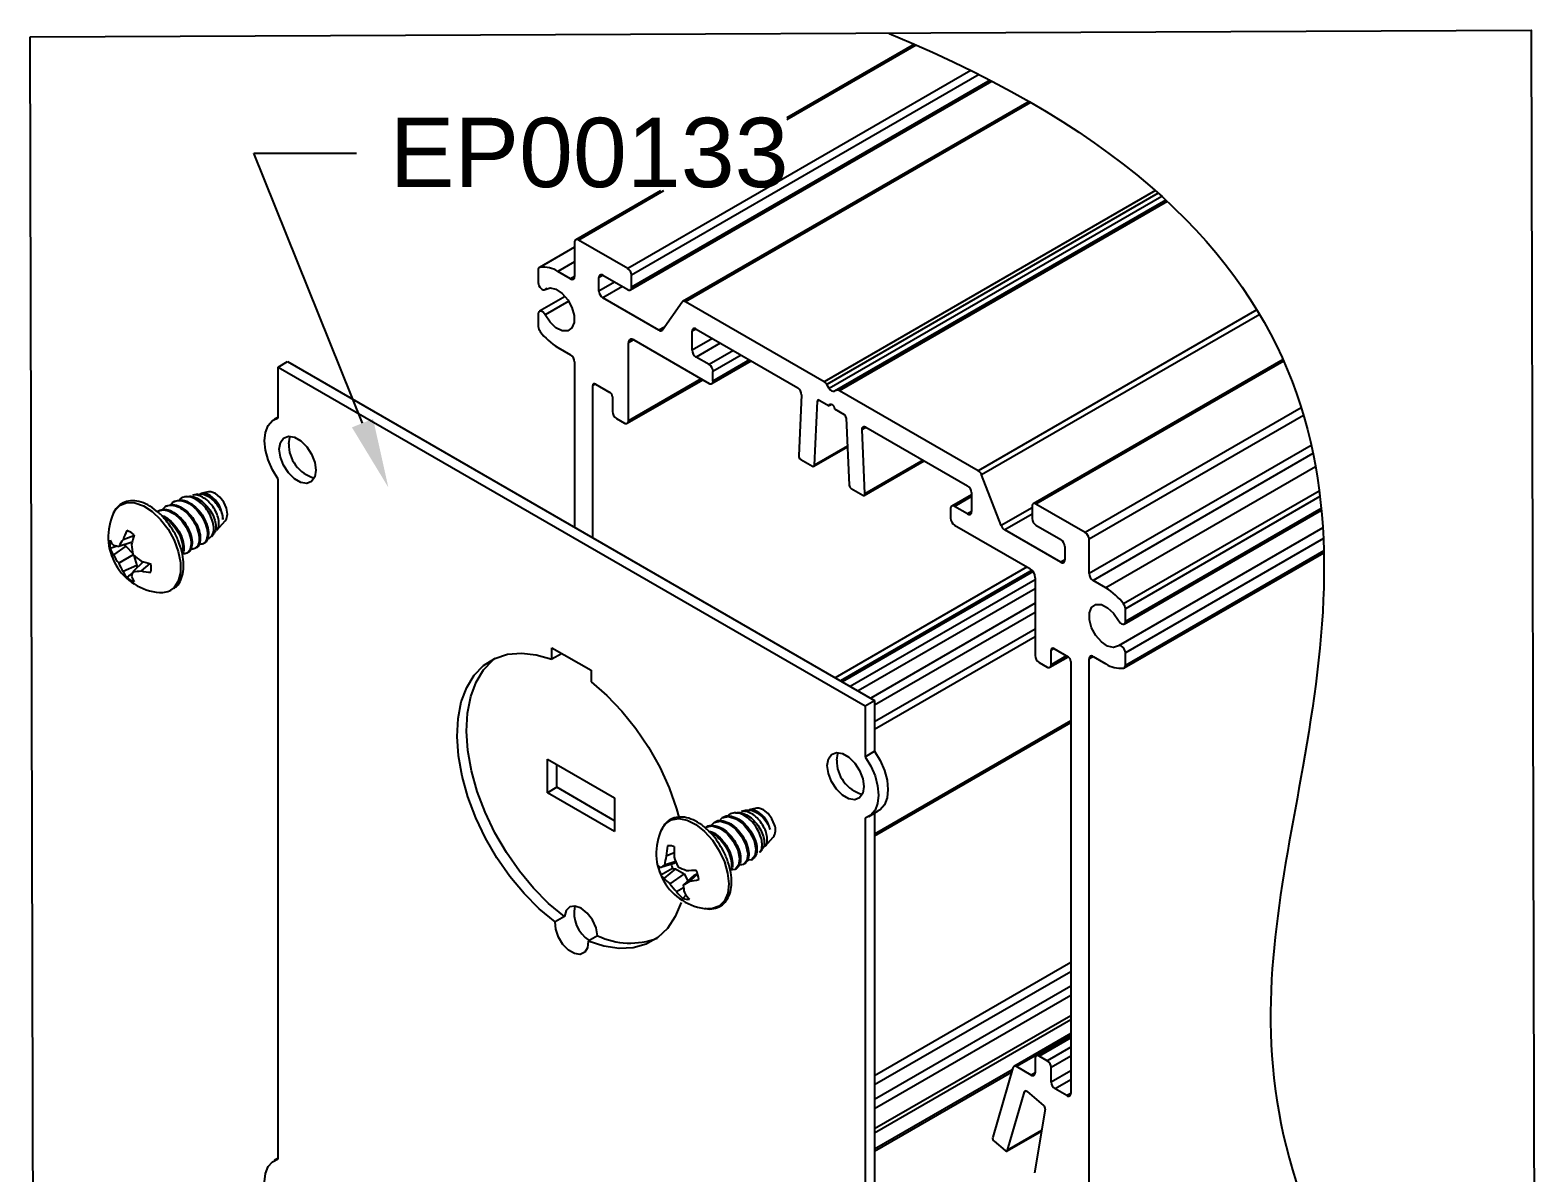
# Model space of a CAD drawing. Extents: x 0 to 4.21, y -5.05 to 0.02.
# Drawn here: x 0 to 4.07, y -3.071 to 0.018 of the extents above; entities that cross this region are included whole.
import ezdxf
from ezdxf import colors
from ezdxf.entities.mleader import LeaderData, LeaderLine
from ezdxf.math import Vec2, Vec3

# ---------------------------------------------------------------- set-up
doc = ezdxf.new("R2010")
doc.units = 0
doc.header["$LTSCALE"] = 0.5
doc.header["$MEASUREMENT"] = 0
for name, color, linetype in [('Dimension', 10, 'CONTINUOUS'), ('End Cap', 92, 'CONTINUOUS'), ('FAB DWG', 221, 'CONTINUOUS'), ('Hardware', 242, 'CONTINUOUS'), ('Housing', 150, 'CONTINUOUS')]:
    doc.layers.add(name, color=color, linetype=linetype)
doc.layers.add('Text-Unprinted', color=131, linetype='CONTINUOUS', plot=False)
doc.styles.add('LSAD_Standard', font='arial.ttf')

msp = doc.modelspace()

# ---------------------------------------------------------------- linework, layer by layer
at = {"layer": 'Dimension', "transparency": 16777216}
msp.add_open_spline([(2.3219, 0.0092), (3.6173, -0.5248), (3.502, -2.0327), (3.1689, -3.1314), (4.0635, -4.0731)], degree=3, knots=[0, 0, 0, 0, 1, 1.936571, 1.936571, 1.936571, 1.936571], dxfattribs=at)
at = {"layer": 'End Cap', "transparency": 16777216}
for p, q in [((0.6702, -0.8923), (0.6957, -0.8776)), ((0.6702, -1.0295), (0.6702, -0.8923)), ((0.6702, -0.8923), (2.2571, -1.8084)), ((0.6957, -0.8776), (2.2825, -1.7937)), ((0.6702, -1.0279), (0.66, -1.0338)), ((0.6702, -3.0328), (0.6702, -1.1953)), ((1.4106, -1.6509), (1.5167, -1.7121)), ((1.4106, -1.6823), (1.4106, -1.6509)), ((1.4361, -1.6676), (1.4106, -1.6823)), ((1.4361, -1.6676), (1.4361, -1.6656)), ((1.5167, -1.7121), (1.5167, -1.7435)), ((2.2571, -1.8084), (2.2825, -1.7937)), ((2.2571, -1.8084), (2.2571, -1.9456)), ((2.2825, -1.7937), (2.2825, -1.9309)), ((1.3982, -1.9522), (1.58, -2.0572)), ((1.3982, -2.0431), (1.3982, -1.9522)), ((2.2571, -1.9456), (2.2825, -1.9309)), ((1.4237, -2.0284), (1.4237, -1.9669)), ((1.4237, -2.0284), (1.3982, -2.0431)), ((1.58, -2.1186), (1.4237, -2.0284)), ((1.58, -2.148), (1.3982, -2.0431)), ((1.58, -2.0572), (1.58, -2.148)), ((2.2571, -2.1114), (2.2571, -3.9489)), ((2.2673, -2.1071), (2.2927, -2.0924)), ((2.2825, -2.0983), (2.2825, -3.9342)), ((1.4443, -2.3777), (1.4188, -2.3924)), ((1.534, -2.4295), (1.5085, -2.4442)), ((0.6702, -3.0311), (0.66, -3.037))]:
    msp.add_line(p, q, dxfattribs=at)
at = {"layer": 'End Cap', "transparency": 16777216, "flags": 128}
for points in [[(0.6702, -1.1953), (0.655, -1.1701), (0.6435, -1.1434), (0.6364, -1.1167), (0.6339, -1.0915), (0.6364, -1.069), (0.6435, -1.0506), (0.655, -1.0372), (0.6702, -1.0295)], [(0.6735, -1.1143), (0.6765, -1.0965), (0.6851, -1.0843), (0.6983, -1.0791), (0.7144, -1.0816), (0.7316, -1.0916), (0.7478, -1.1077), (0.7609, -1.128), (0.7695, -1.1502), (0.7725, -1.1715), (0.7695, -1.1893), (0.7609, -1.2015), (0.7478, -1.2067), (0.7316, -1.2041), (0.7144, -1.1942), (0.6983, -1.1781), (0.6851, -1.1577), (0.6765, -1.1356), (0.6735, -1.1143)], [(0.699, -1.0996), (0.702, -1.0818), (0.7032, -1.0791)], [(1.4188, -2.3924), (1.3762, -2.357), (1.3353, -2.3158), (1.297, -2.2695), (1.2619, -2.2192), (1.2309, -2.1659), (1.2046, -2.1105), (1.1834, -2.0542), (1.1677, -1.9981), (1.158, -1.9434), (1.1543, -1.891), (1.1568, -1.8422), (1.1654, -1.7977), (1.18, -1.7586), (1.2001, -1.7256), (1.2256, -1.6993), (1.2557, -1.6803), (1.29, -1.6689), (1.3278, -1.6655), (1.3683, -1.6699), (1.4106, -1.6823)], [(1.4443, -2.3777), (1.4016, -2.3423), (1.3607, -2.3011), (1.3224, -2.2548), (1.2874, -2.2046), (1.2564, -2.1512), (1.23, -2.0958), (1.2088, -2.0395), (1.1932, -1.9834), (1.1834, -1.9287), (1.1798, -1.8764), (1.1823, -1.8275), (1.1909, -1.783), (1.2054, -1.7439), (1.2256, -1.7109), (1.251, -1.6846), (1.258, -1.6792)], [(1.5167, -1.7435), (1.559, -1.7801), (1.5995, -1.8223), (1.6373, -1.8694), (1.6716, -1.9203), (1.7017, -1.9742), (1.7272, -2.0298), (1.7473, -2.0862), (1.7533, -2.1089)], [(2.1548, -1.9694), (2.1578, -1.9516), (2.1664, -1.9394), (2.1795, -1.9342), (2.1957, -1.9368), (2.2129, -1.9467), (2.229, -1.9628), (2.2422, -1.9832), (2.2508, -2.0053), (2.2538, -2.0266), (2.2508, -2.0444), (2.2422, -2.0566), (2.229, -2.0618), (2.2129, -2.0593), (2.1957, -2.0493), (2.1795, -2.0332), (2.1664, -2.0129), (2.1578, -1.9907), (2.1548, -1.9694)], [(2.1802, -1.9547), (2.1832, -1.9369), (2.1844, -1.9342)], [(2.2571, -1.9456), (2.2723, -1.9708), (2.2838, -1.9975), (2.2909, -2.0242), (2.2934, -2.0494), (2.2909, -2.0719), (2.2838, -2.0903), (2.2723, -2.1037), (2.2571, -2.1114)], [(2.2825, -1.9309), (2.2977, -1.9561), (2.3092, -1.9828), (2.3164, -2.0095), (2.3188, -2.0347), (2.3164, -2.0572), (2.3092, -2.0756), (2.2977, -2.089), (2.2927, -2.0924)], [(1.534, -2.4295), (1.5297, -2.4083), (1.5197, -2.387), (1.5056, -2.3685), (1.4891, -2.3554), (1.4727, -2.3496), (1.4585, -2.3517), (1.4486, -2.3615), (1.4443, -2.3777)], [(1.7596, -2.3398), (1.7439, -2.3778), (1.7227, -2.4096), (1.6964, -2.4346), (1.6654, -2.4521), (1.6303, -2.462), (1.592, -2.464), (1.5511, -2.458), (1.5085, -2.4442)], [(1.5085, -2.4442), (1.5067, -2.4619), (1.4992, -2.4744), (1.4871, -2.4799), (1.4718, -2.4779), (1.4555, -2.4684), (1.4402, -2.4529), (1.4281, -2.4333), (1.4206, -2.4122), (1.4188, -2.3924)], [(0.6702, -3.1985), (0.655, -3.1734), (0.6435, -3.1467), (0.6364, -3.12), (0.6339, -3.0947), (0.6364, -3.0723), (0.6435, -3.0538), (0.655, -3.0404), (0.6702, -3.0328)]]:
    msp.add_lwpolyline(points, dxfattribs=at)
at = {"layer": 'End Cap', "transparency": 16777216}
for centre, radius, start, end in [((0.7925, -1.1016), 0.0936, 178.7675, 255.0314), ((2.2738, -1.9567), 0.0936, 178.7675, 255.0314), ((1.5573, -2.369), 0.0868, 167.0833, 237.9765), ((1.6215, -2.2484), 0.2012, 244.2006, 291.3488)]:
    msp.add_arc(centre, radius, start, end, dxfattribs=at)
at = {"layer": 'Hardware', "transparency": 16777216}
for p, q in [((0.3903, -1.2554), (0.3875, -1.2569)), ((0.4232, -1.2421), (0.4173, -1.2433)), ((0.4532, -1.2358), (0.4394, -1.2387)), ((0.4824, -1.2296), (0.4613, -1.2341)), ((0.3461, -1.2809), (0.3433, -1.2825)), ((0.3682, -1.2681), (0.3654, -1.2697)), ((0.4899, -1.3501), (0.4963, -1.3429)), ((0.5049, -1.3333), (0.5276, -1.3079)), ((0.2355, -1.3761), (0.216, -1.3832)), ((0.2584, -1.3761), (0.2255, -1.4003)), ((0.2756, -1.3661), (0.2395, -1.377)), ((0.2804, -1.3482), (0.2513, -1.359)), ((0.2529, -1.3729), (0.2584, -1.3761)), ((0.2584, -1.3761), (0.2779, -1.3967)), ((0.4454, -1.3828), (0.4482, -1.3812)), ((0.4675, -1.3701), (0.4703, -1.3685)), ((0.2785, -1.3995), (0.2395, -1.4221)), ((0.306, -1.4188), (0.2785, -1.4446)), ((0.2807, -1.4015), (0.2888, -1.4287)), ((0.3239, -1.4235), (0.3, -1.4434)), ((0.4233, -1.3956), (0.4261, -1.394)), ((0.2888, -1.4287), (0.2513, -1.4451)), ((0.2888, -1.4287), (0.2888, -1.435)), ((1.8729, -2.1097), (1.8701, -2.1113)), ((1.9064, -2.0968), (1.8999, -2.0981)), ((1.9363, -2.0905), (1.9219, -2.0935)), ((1.9637, -2.0847), (1.944, -2.0889)), ((1.9541, -2.0888), (1.9441, -2.0893)), ((1.8287, -2.1352), (1.8259, -2.1368)), ((1.8508, -2.1224), (1.848, -2.124)), ((1.735, -2.1867), (1.7229, -2.1866)), ((1.9721, -2.2041), (1.9788, -2.1966)), ((1.9871, -2.1874), (2.0089, -2.163)), ((1.7401, -2.234), (1.7051, -2.245)), ((1.745, -2.2288), (1.7149, -2.2387)), ((1.7406, -2.2054), (1.7195, -2.2145)), ((1.7458, -2.2309), (1.7401, -2.234)), ((1.9281, -2.2371), (1.9308, -2.2356)), ((1.9502, -2.2244), (1.9546, -2.2218)), ((1.7362, -2.248), (1.7049, -2.2656)), ((1.7444, -2.249), (1.7136, -2.2744)), ((1.7676, -2.2627), (1.7294, -2.2889)), ((1.7362, -2.248), (1.7444, -2.249)), ((1.7444, -2.249), (1.7676, -2.2627)), ((1.7949, -2.2659), (1.7656, -2.2931)), ((1.7676, -2.2627), (1.7782, -2.2814)), ((1.8043, -2.2632), (1.7829, -2.2824)), ((1.7949, -2.2659), (1.8036, -2.2611)), ((1.906, -2.2499), (1.9087, -2.2483)), ((1.7663, -2.3005), (1.7472, -2.3105)), ((1.7729, -2.3187), (1.7639, -2.3289))]:
    msp.add_line(p, q, dxfattribs=at)
at = {"layer": 'Hardware', "transparency": 16777216, "flags": 128}
for points in [[(0.2256, -1.2867), (0.2297, -1.2794), (0.2436, -1.2653), (0.2619, -1.2584), (0.2833, -1.2592), (0.3066, -1.2675), (0.3303, -1.2829), (0.3528, -1.3043), (0.3728, -1.3306), (0.389, -1.3599), (0.4005, -1.3905), (0.4064, -1.4204), (0.4064, -1.4477), (0.4005, -1.4709), (0.389, -1.4882), (0.3842, -1.4925)], [(0.5333, -1.29), (0.5308, -1.2742), (0.5237, -1.258), (0.5132, -1.2437), (0.5007, -1.2337), (0.4883, -1.2294), (0.4824, -1.2296)], [(0.5276, -1.3079), (0.5308, -1.303), (0.5333, -1.29)], [(1.7069, -2.1418), (1.7171, -2.1268), (1.7333, -2.1162), (1.7532, -2.1129), (1.7758, -2.1174), (1.7994, -2.1292), (1.8227, -2.1477), (1.8442, -2.1717), (1.8625, -2.1997), (1.8765, -2.2298), (1.8853, -2.2603), (1.8883, -2.2892), (1.8855, -2.3147), (1.8768, -2.3352), (1.8629, -2.3494), (1.8447, -2.3564), (1.831, -2.3569)], [(1.8621, -2.1199), (1.8707, -2.1109), (1.8879, -2.1074), (1.9078, -2.1133), (1.9283, -2.1281), (1.9449, -2.1484), (1.9569, -2.1723), (1.9618, -2.1953), (1.9592, -2.2133), (1.9497, -2.2247), (1.9352, -2.2266), (1.9352, -2.2266)], [(2.0122, -2.1298), (2.0053, -2.1136), (1.9948, -2.0992), (1.9824, -2.089), (1.9699, -2.0845), (1.9637, -2.0847)], [(1.8261, -2.1369), (1.8265, -2.1364), (1.8437, -2.1329), (1.8637, -2.1389), (1.8841, -2.1536), (1.9007, -2.1739), (1.9127, -2.1978), (1.9176, -2.2208), (1.915, -2.2389), (1.9055, -2.2502), (1.891, -2.2521), (1.891, -2.2521)], [(1.84, -2.1327), (1.8486, -2.1237), (1.8658, -2.1202), (1.8857, -2.1261), (1.9062, -2.1409), (1.9228, -2.1612), (1.9348, -2.185), (1.9397, -2.208), (1.9371, -2.2261), (1.9276, -2.2374), (1.9131, -2.2393), (1.9131, -2.2393)]]:
    msp.add_lwpolyline(points, dxfattribs=at)
at = {"layer": 'Hardware', "transparency": 16777216}
for centre, radius, start, end in [((0.4413, -1.3053), 0.0799, 0.7404, 55.3724), ((0.3622, -1.3512), 0.151, 154.7008, 265.2938), ((0.4342, -1.4188), 0.1925, 153.8836, 161.8938), ((0.2345, -1.4037), 0.0746, 51.1806, 68.8248), ((0.2898, -1.3717), 0.0746, 171.1794, 188.8206), ((0.2733, -1.3307), 0.0644, 207.294, 222.063), ((0.2852, -1.3563), 0.0742, 201.2615, 216.3895), ((0.2532, -1.2816), 0.0964, 253.2757, 261.8218), ((0.384, -1.459), 0.1662, 143.0124, 150.4521), ((0.5641, -1.435), 0.2967, 162.4504, 167.78), ((0.4969, -1.3509), 0.2238, 185.4463, 192.5419), ((0.3492, -1.3359), 0.1394, 207.4879, 218.1386), ((0.3689, -1.3701), 0.1395, 201.8619, 212.512), ((0.4298, -1.2347), 0.2238, 227.4587, 234.5541), ((0.3906, -1.1344), 0.2967, 252.2217, 257.5505), ((0.2529, -1.4356), 0.0746, 351.1794, 8.8206), ((0.3194, -1.4153), 0.0743, 203.6114, 218.7372), ((0.3082, -1.4037), 0.0746, 231.1806, 248.8248), ((0.368, -1.4804), 0.0964, 158.1864, 166.735), ((0.3355, -1.4384), 0.0645, 197.9392, 212.7056), ((0.2798, -1.2784), 0.1662, 269.5543, 276.9926), ((0.3397, -1.255), 0.1925, 258.1085, 266.1181), ((0.3549, -1.452), 0.05, 264.1841, 305.8905), ((1.9294, -2.157), 0.0726, 11.6413, 70.1324), ((1.8434, -2.2063), 0.151, 154.7008, 265.2938), ((1.9808, -2.1435), 0.0342, 325.1007, 23.4352), ((1.8964, -2.2213), 0.177, 168.6671, 177.8049), ((1.7276, -2.2262), 0.0399, 69.9856, 96.8121), ((1.9762, -2.207), 0.2357, 175.5362, 182.4273), ((1.8665, -2.2554), 0.1526, 164.4755, 173.7284), ((1.8263, -2.2138), 0.0963, 193.5127, 200.7754), ((1.9394, -2.1526), 0.2088, 197.9515, 205.6114), ((1.7135, -2.2239), 0.0227, 225.3249, 248.3198), ((1.8121, -2.2208), 0.1161, 189.531, 202.6536), ((1.7307, -2.2489), 0.0307, 212.8238, 236.1626), ((1.7734, -2.3398), 0.1168, 120.0694, 125.7772), ((1.7875, -2.2097), 0.0982, 221.1906, 233.6901), ((1.8555, -2.0353), 0.2324, 243.3123, 249.5697), ((1.7652, -1.7209), 0.5323, 270.9863, 273.7775), ((1.7448, -2.0291), 0.2562, 278.5374, 284.1928), ((1.6931, -2.2967), 0.1161, 9.531, 22.6536), ((1.8646, -2.1952), 0.1645, 214.7191, 224.4835), ((1.8448, -2.2386), 0.1212, 216.3659, 228.1287), ((1.5061, -1.8532), 0.5108, 300.5372, 302.8118), ((1.8835, -2.2863), 0.1181, 183.2954, 193.0274), ((1.8723, -2.2475), 0.1228, 212.2242, 222.8736), ((1.7776, -2.2913), 0.0399, 249.9856, 276.8121)]:
    msp.add_arc(centre, radius, start, end, dxfattribs=at)
for points, knots in [([(0.3795, -1.3242), (0.3756, -1.3185), (0.3659, -1.3039), (0.3469, -1.2845), (0.324, -1.2672), (0.3001, -1.2562), (0.2768, -1.2523), (0.2553, -1.2561), (0.2383, -1.2676), (0.2286, -1.2784), (0.2262, -1.2859), (0.226, -1.2865)], [0, 0, 0, 0, 0.0849665, 0.2159477, 0.3475999, 0.4802531, 0.6133875, 0.7436606, 0.8680223, 0.9896264, 1, 1, 1, 1]), ([(0.3795, -1.2656), (0.3819, -1.2624), (0.388, -1.2544), (0.4044, -1.2516), (0.4247, -1.2573), (0.4453, -1.272), (0.463, -1.293), (0.4751, -1.3173), (0.4804, -1.3409), (0.4779, -1.3597), (0.4692, -1.3715), (0.4601, -1.3717), (0.4559, -1.3719)], [0, 0, 0, 0, 0.069685, 0.177153, 0.281858, 0.386563, 0.494032, 0.597227, 0.703759, 0.81029, 0.913486, 1, 1, 1, 1]), ([(0.3903, -1.2554), (0.3958, -1.2534), (0.4068, -1.2494), (0.4276, -1.2558), (0.448, -1.2704), (0.4658, -1.2914), (0.4778, -1.3157), (0.4833, -1.3394), (0.4804, -1.3575), (0.4751, -1.3677), (0.4703, -1.3684), (0.4703, -1.3684)], [0, 0, 0, 0, 0.125903, 0.24999, 0.374077, 0.50144, 0.623738, 0.74999, 0.876242, 0.998541, 1, 1, 1, 1]), ([(0.4797, -1.3554), (0.4803, -1.3554), (0.4851, -1.3556), (0.4913, -1.3496), (0.4966, -1.3377), (0.4966, -1.321), (0.4915, -1.3018), (0.4816, -1.2822), (0.4678, -1.2646), (0.4515, -1.2511), (0.4345, -1.243), (0.4187, -1.2421), (0.4076, -1.2456), (0.4038, -1.2512), (0.4029, -1.2525)], [0, 0, 0, 0, 0.013765, 0.106757, 0.199636, 0.294102, 0.388818, 0.483449, 0.579428, 0.675867, 0.772246, 0.869739, 0.967899, 1, 1, 1, 1]), ([(0.4234, -1.2427), (0.427, -1.2421), (0.4355, -1.2405), (0.4513, -1.2461), (0.468, -1.2574), (0.4829, -1.2734), (0.4942, -1.2919), (0.501, -1.3109), (0.5026, -1.3273), (0.5005, -1.3384), (0.4967, -1.3415), (0.4957, -1.3423)], [0, 0, 0, 0, 0.0927609, 0.2190483, 0.3452746, 0.468342, 0.591548, 0.7147012, 0.8349133, 0.9550376, 1, 1, 1, 1]), ([(0.5046, -1.3331), (0.505, -1.3328), (0.5081, -1.3308), (0.5105, -1.322), (0.5107, -1.3077), (0.506, -1.2906), (0.4972, -1.2732), (0.4847, -1.2576), (0.47, -1.2454), (0.4551, -1.2388), (0.4442, -1.2368), (0.4399, -1.2388), (0.4395, -1.239)], [0, 0, 0, 0, 0.014877, 0.132647, 0.252686, 0.373089, 0.493359, 0.615552, 0.73841, 0.861176, 0.985524, 1, 1, 1, 1]), ([(0.4533, -1.2365), (0.4555, -1.2359), (0.4619, -1.2342), (0.4745, -1.2378), (0.489, -1.2464), (0.5024, -1.2594), (0.5128, -1.2747), (0.5196, -1.2907), (0.5206, -1.2998), (0.5211, -1.3043)], [0, 0, 0, 0, 0.084186, 0.241218, 0.3982, 0.551458, 0.70401, 0.856533, 1, 1, 1, 1]), ([(0.4867, -1.2396), (0.4821, -1.2373), (0.4732, -1.233), (0.4652, -1.2338), (0.4614, -1.2342)], [0, 0, 0, 0, 0.510998, 1, 1, 1, 1]), ([(0.4623, -1.2357), (0.4644, -1.235), (0.4708, -1.2329), (0.4798, -1.236), (0.4858, -1.2391), (0.4867, -1.2396)], [0, 0, 0, 0, 0.297807, 0.902635, 1, 1, 1, 1]), ([(0.3433, -1.2825), (0.3489, -1.2805), (0.3599, -1.2765), (0.3807, -1.2829), (0.4011, -1.2975), (0.4188, -1.3185), (0.4309, -1.3428), (0.4362, -1.3664), (0.4337, -1.3852), (0.425, -1.397), (0.4159, -1.3973), (0.4117, -1.3974)], [0, 0, 0, 0, 0.114346, 0.227043, 0.33974, 0.455412, 0.566484, 0.681147, 0.79581, 0.906882, 1, 1, 1, 1]), ([(0.3461, -1.2809), (0.3516, -1.2789), (0.3627, -1.2749), (0.3834, -1.2813), (0.4038, -1.2959), (0.4216, -1.3169), (0.4336, -1.3412), (0.4391, -1.3649), (0.4362, -1.383), (0.4309, -1.3932), (0.4261, -1.3939), (0.4261, -1.3939)], [0, 0, 0, 0, 0.125903, 0.24999, 0.374077, 0.50144, 0.623738, 0.74999, 0.876242, 0.998541, 1, 1, 1, 1]), ([(0.3544, -1.2935), (0.3567, -1.294), (0.3656, -1.2961), (0.3818, -1.3091), (0.3994, -1.3295), (0.4117, -1.3541), (0.4165, -1.377), (0.416, -1.3925), (0.4122, -1.3968), (0.4117, -1.3974)], [0, 0, 0, 0, 0.0617, 0.241726, 0.426505, 0.603936, 0.787103, 0.97027, 1, 1, 1, 1]), ([(0.3574, -1.2784), (0.3598, -1.2752), (0.3659, -1.2671), (0.3823, -1.2643), (0.4026, -1.27), (0.4232, -1.2848), (0.4409, -1.3057), (0.453, -1.3301), (0.4583, -1.3536), (0.4558, -1.3725), (0.4471, -1.3843), (0.438, -1.3845), (0.4338, -1.3846)], [0, 0, 0, 0, 0.069685, 0.177153, 0.281858, 0.386563, 0.494032, 0.597227, 0.703759, 0.81029, 0.913486, 1, 1, 1, 1]), ([(0.3576, -1.2968), (0.3579, -1.2968), (0.3648, -1.2988), (0.3791, -1.3109), (0.3967, -1.3311), (0.4087, -1.3555), (0.4143, -1.3787), (0.4118, -1.3899), (0.4107, -1.3953)], [0, 0, 0, 0, 0.0094289, 0.2095852, 0.4150254, 0.612297, 0.8159454, 1, 1, 1, 1]), ([(0.3682, -1.2682), (0.3737, -1.2661), (0.3848, -1.2621), (0.4055, -1.2686), (0.4259, -1.2831), (0.4437, -1.3042), (0.4557, -1.3284), (0.4612, -1.3522), (0.4583, -1.3703), (0.453, -1.3805), (0.4482, -1.3812), (0.4482, -1.3812)], [0, 0, 0, 0, 0.125903, 0.24999, 0.374077, 0.50144, 0.623738, 0.74999, 0.876242, 0.998541, 1, 1, 1, 1]), ([(0.3887, -1.4902), (0.3914, -1.4884), (0.3996, -1.4829), (0.4083, -1.4675), (0.4146, -1.4456), (0.4154, -1.4195), (0.4109, -1.3909), (0.4008, -1.3616), (0.39, -1.3387), (0.3816, -1.3272), (0.3795, -1.3242)], [0, 0, 0, 0, 0.067596, 0.20691, 0.34955, 0.497401, 0.647625, 0.797755, 0.947588, 1, 1, 1, 1]), ([(0.2773, -1.4485), (0.2764, -1.4492), (0.2711, -1.4537), (0.2659, -1.4581), (0.2614, -1.4618)], [0, 0, 0, 0, 0.1609724, 1, 1, 1, 1]), ([(1.8596, -2.1773), (1.8589, -2.176), (1.8527, -2.1657), (1.8377, -2.149), (1.8156, -2.1292), (1.7919, -2.1154), (1.7683, -2.1082), (1.7457, -2.1085), (1.7265, -2.1168), (1.7131, -2.129), (1.7085, -2.1397), (1.7068, -2.1438)], [0, 0, 0, 0, 0.017637, 0.148108, 0.279067, 0.410905, 0.543725, 0.675469, 0.802148, 0.924, 1, 1, 1, 1]), ([(1.873, -2.1098), (1.8732, -2.1097), (1.8773, -2.1052), (1.8906, -2.1049), (1.9107, -2.1102), (1.9314, -2.1253), (1.9487, -2.1466), (1.9608, -2.1708), (1.9657, -2.1941), (1.9633, -2.2134), (1.9563, -2.2196), (1.9528, -2.2226)], [0, 0, 0, 0, 0.004794, 0.128881, 0.252968, 0.38033, 0.502629, 0.628881, 0.755132, 0.877431, 1, 1, 1, 1]), ([(1.9716, -2.2036), (1.9723, -2.2031), (1.9761, -2.2003), (1.9787, -2.1896), (1.9784, -2.1729), (1.9725, -2.1536), (1.9621, -2.1343), (1.9481, -2.1172), (1.9317, -2.1044), (1.9146, -2.0973), (1.8994, -2.0974), (1.8892, -2.101), (1.8861, -2.1061), (1.8856, -2.1069)], [0, 0, 0, 0, 0.026379, 0.130059, 0.233615, 0.33894, 0.444543, 0.550052, 0.657064, 0.764588, 0.872046, 0.980746, 1, 1, 1, 1]), ([(1.9065, -2.0976), (1.9095, -2.0969), (1.9172, -2.0951), (1.9321, -2.0999), (1.9489, -2.1103), (1.9639, -2.1258), (1.9756, -2.1441), (1.983, -2.1628), (1.9851, -2.1796), (1.9832, -2.1915), (1.9794, -2.1949), (1.9781, -2.1961)], [0, 0, 0, 0, 0.078337, 0.205736, 0.329947, 0.454298, 0.578596, 0.699925, 0.821166, 0.942364, 1, 1, 1, 1]), ([(1.9866, -2.1869), (1.9873, -2.1865), (1.9906, -2.184), (1.9929, -2.1746), (1.9925, -2.1598), (1.9872, -2.1427), (1.9778, -2.1256), (1.9652, -2.1104), (1.9505, -2.0991), (1.9352, -2.0926), (1.9263, -2.0932), (1.9219, -2.0935)], [0, 0, 0, 0, 0.030422, 0.149222, 0.267847, 0.388756, 0.510032, 0.631174, 0.754254, 0.878003, 1, 1, 1, 1]), ([(1.9364, -2.0912), (1.9381, -2.0907), (1.9438, -2.0889), (1.9556, -2.0919), (1.9703, -2.0998), (1.9836, -2.1122), (1.9943, -2.1272), (1.9985, -2.1374), (2.0005, -2.1424)], [0, 0, 0, 0, 0.079666, 0.27007, 0.455959, 0.64099, 0.825987, 1, 1, 1, 1]), ([(1.9435, -2.0903), (1.9461, -2.0894), (1.9495, -2.0882), (1.9533, -2.0887), (1.9541, -2.0888)], [0, 0, 0, 0, 0.794083, 1, 1, 1, 1]), ([(1.8288, -2.1353), (1.829, -2.1352), (1.8331, -2.1307), (1.8465, -2.1304), (1.8665, -2.1357), (1.8872, -2.1508), (1.9045, -2.1721), (1.9167, -2.1963), (1.9215, -2.2196), (1.9191, -2.2389), (1.9121, -2.2451), (1.9086, -2.2481)], [0, 0, 0, 0, 0.004794, 0.128881, 0.252968, 0.38033, 0.502629, 0.628881, 0.755132, 0.877431, 1, 1, 1, 1]), ([(1.8335, -2.1468), (1.8371, -2.1476), (1.8475, -2.1501), (1.8651, -2.1638), (1.8824, -2.1847), (1.8946, -2.2092), (1.8992, -2.2321), (1.8981, -2.2481), (1.8937, -2.2526), (1.8926, -2.2537)], [0, 0, 0, 0, 0.0917017, 0.2654753, 0.4323394, 0.6045974, 0.7768555, 0.9437196, 1, 1, 1, 1]), ([(1.8384, -2.1507), (1.8394, -2.151), (1.8473, -2.1531), (1.8624, -2.1656), (1.8796, -2.1863), (1.8919, -2.2109), (1.8963, -2.2335), (1.8958, -2.2483), (1.8925, -2.2521), (1.8923, -2.2524)], [0, 0, 0, 0, 0.030419, 0.225449, 0.412725, 0.606055, 0.799385, 0.986661, 1, 1, 1, 1]), ([(1.8509, -2.1226), (1.8511, -2.1224), (1.8552, -2.118), (1.8685, -2.1176), (1.8886, -2.123), (1.9093, -2.138), (1.9266, -2.1593), (1.9388, -2.1836), (1.9436, -2.2068), (1.9412, -2.2262), (1.9342, -2.2323), (1.9307, -2.2354)], [0, 0, 0, 0, 0.004794, 0.128881, 0.252968, 0.38033, 0.502629, 0.628881, 0.755132, 0.877431, 1, 1, 1, 1]), ([(1.8234, -2.355), (1.8259, -2.3557), (1.8362, -2.3586), (1.8531, -2.356), (1.8717, -2.3469), (1.8853, -2.3312), (1.8938, -2.311), (1.897, -2.2866), (1.8948, -2.2589), (1.8871, -2.2297), (1.8754, -2.2016), (1.8646, -2.185), (1.8596, -2.1773)], [0, 0, 0, 0, 0.036532, 0.148194, 0.255095, 0.35865, 0.462757, 0.570755, 0.681581, 0.792926, 0.904031, 1, 1, 1, 1])]:
    msp.add_open_spline(points, degree=3, knots=knots, dxfattribs=at)
at = {"layer": 'Housing', "transparency": 16777216}
for p, q in [((2.3902, -0.0197), (2.0457, -0.2186)), ((2.3953, -0.0219), (2.0457, -0.2237)), ((2.5425, -0.0904), (1.6152, -0.6257)), ((1.6227, -0.6836), (2.5999, -0.1195)), ((2.5653, -0.1017), (1.6258, -0.6441)), ((2.5953, -0.1171), (1.6258, -0.6767)), ((2.7003, -0.1745), (1.7638, -0.7151)), ((2.7047, -0.177), (1.7713, -0.7158)), ((1.7035, -0.4161), (1.4747, -0.5482)), ((1.7123, -0.4161), (1.4822, -0.549)), ((3.0416, -0.4155), (2.1463, -0.9323)), ((3.0489, -0.422), (2.1531, -0.9391)), ((3.0591, -0.4311), (2.1602, -0.9501)), ((3.0697, -0.4408), (2.1738, -0.9579)), ((3.0705, -0.4416), (2.1809, -0.9552)), ((3.0739, -0.4447), (2.1877, -0.9562)), ((1.4716, -0.5682), (1.3767, -0.623)), ((1.4716, -0.5686), (1.3785, -0.6224)), ((1.4716, -0.5551), (1.4716, -0.6478)), ((1.6152, -0.6257), (1.4822, -0.549)), ((1.4716, -0.6078), (1.4264, -0.6339)), ((1.3736, -0.6299), (1.3736, -0.664)), ((1.461, -0.6539), (1.4264, -0.6339)), ((1.4716, -0.6478), (1.461, -0.6539)), ((1.548, -0.6441), (1.5374, -0.6502)), ((1.5374, -0.687), (1.5374, -0.6502)), ((1.548, -0.6441), (1.6152, -0.6829)), ((1.6258, -0.6767), (1.6258, -0.6441)), ((1.3917, -0.6832), (1.397, -0.6801)), ((1.3967, -0.6802), (1.3922, -0.6828)), ((1.5798, -0.6625), (1.5374, -0.687)), ((1.601, -0.6747), (1.548, -0.7053)), ((1.4464, -0.7015), (1.3767, -0.7417)), ((1.456, -0.7145), (1.3922, -0.7513)), ((1.6998, -0.793), (1.548, -0.7053)), ((1.7621, -0.7167), (1.709, -0.7922)), ((2.1463, -0.9323), (1.7713, -0.7158)), ((1.3736, -0.7486), (1.3736, -0.7827)), ((3.3161, -0.7378), (2.5627, -1.1727)), ((3.3235, -0.7502), (2.5719, -1.1841)), ((1.7143, -0.7846), (1.6998, -0.793)), ((1.7999, -0.7895), (1.7893, -0.7956)), ((1.7893, -0.8471), (1.7893, -0.7956)), ((1.8, -0.7896), (2.0748, -0.9482)), ((1.4264, -0.8397), (1.461, -0.8597)), ((1.6314, -0.8188), (1.6173, -0.827)), ((1.6173, -1.0375), (1.6173, -0.827)), ((1.6314, -0.8188), (1.8352, -0.9365)), ((1.8444, -0.8152), (1.7893, -0.8471)), ((1.8656, -0.8275), (1.7999, -0.8654)), ((1.901, -0.8479), (1.8352, -0.8858)), ((1.4716, -0.8781), (1.4716, -1.3256)), ((1.8352, -0.8858), (1.7999, -0.8654)), ((1.8427, -0.9372), (1.9492, -0.8757)), ((1.9222, -0.8601), (1.8458, -0.9042)), ((1.9448, -0.8732), (1.8458, -0.9303)), ((3.3866, -0.8723), (2.7113, -1.2621)), ((3.3884, -0.8763), (2.7188, -1.2628)), ((1.6142, -1.0444), (1.8182, -0.9266)), ((1.8138, -0.9241), (1.6173, -1.0375)), ((1.8458, -0.9303), (1.8458, -0.9042)), ((1.5282, -0.9382), (1.5211, -0.9423)), ((1.5211, -1.3542), (1.5211, -0.9423)), ((1.5282, -0.9382), (1.5671, -0.9607)), ((1.5742, -0.9729), (1.5742, -1.0126)), ((2.0854, -0.9672), (2.0776, -1.1321)), ((2.1602, -0.9501), (2.1531, -0.9391)), ((2.1809, -0.9552), (2.1738, -0.9579)), ((2.5627, -1.1727), (2.1877, -0.9562)), ((2.12, -1.1573), (2.1282, -0.9844)), ((2.1329, -0.9817), (2.1282, -0.9844)), ((2.1331, -0.9819), (2.1599, -0.9973)), ((2.167, -0.9933), (2.1599, -0.9973)), ((2.1741, -1.0055), (2.2008, -1.021)), ((3.4358, -1.0024), (2.8518, -1.3396)), ((1.5848, -1.031), (1.6067, -1.0436)), ((2.2058, -1.0292), (2.2139, -1.2115)), ((2.2598, -1.055), (2.2486, -1.0615)), ((2.2592, -1.0547), (2.534, -1.2133)), ((3.4421, -1.0233), (2.8624, -1.3579)), ((2.2564, -1.2353), (2.2486, -1.0615)), ((2.1184, -1.1606), (2.2093, -1.1081)), ((2.2092, -1.1058), (2.12, -1.1573)), ((3.4629, -1.104), (2.8624, -1.4507)), ((3.4676, -1.1257), (2.873, -1.469)), ((2.0832, -1.1422), (2.1144, -1.1602)), ((2.2548, -1.2393), (2.4169, -1.1457)), ((2.4142, -1.1442), (2.2564, -1.2353)), ((3.4745, -1.1618), (2.9076, -1.489)), ((2.2196, -1.2209), (2.2508, -1.2389)), ((2.625, -1.3209), (2.5719, -1.1841)), ((2.5447, -1.2373), (2.4913, -1.2682)), ((2.5447, -1.2424), (2.4988, -1.2689)), ((2.5447, -1.2317), (2.5447, -1.2832)), ((3.4845, -1.2274), (2.9555, -1.5328)), ((3.4864, -1.2423), (2.9604, -1.546)), ((2.4882, -1.275), (2.4882, -1.3012)), ((2.5341, -1.2893), (2.4988, -1.2689)), ((2.5447, -1.2832), (2.5341, -1.2893)), ((2.7082, -1.2729), (2.625, -1.3209)), ((2.7082, -1.2896), (2.6342, -1.3324)), ((2.7082, -1.269), (2.7082, -1.3016)), ((2.8518, -1.3396), (2.7188, -1.2628)), ((2.9573, -1.587), (3.4903, -1.2793)), ((3.4898, -1.2745), (2.9604, -1.5801)), ((2.4988, -1.3195), (2.7026, -1.4372)), ((2.786, -1.42), (2.6342, -1.3324)), ((2.7188, -1.32), (2.786, -1.3588)), ((3.494, -1.3271), (2.9423, -1.6456)), ((2.7966, -1.3771), (2.7966, -1.4139)), ((2.8624, -1.4507), (2.8624, -1.3579)), ((3.4956, -1.3557), (2.9604, -1.6647)), ((2.7966, -1.4139), (2.786, -1.42)), ((2.9573, -1.7057), (3.4969, -1.3942)), ((3.4967, -1.3892), (2.9604, -1.6988)), ((2.6946, -1.4326), (2.1758, -1.7321)), ((2.7082, -1.4417), (2.1905, -1.7406)), ((2.7109, -1.4452), (2.1949, -1.7431)), ((2.7167, -1.4617), (2.7167, -1.6722)), ((2.7167, -1.4672), (2.2168, -1.7558)), ((2.7167, -1.4917), (2.238, -1.768)), ((2.9076, -1.489), (2.873, -1.469)), ((2.7167, -1.5309), (2.272, -1.7876)), ((2.9604, -1.5801), (2.9604, -1.546)), ((2.7167, -1.5554), (2.2825, -1.806)), ((2.7167, -1.6011), (2.2825, -1.8518)), ((2.7167, -1.6218), (2.2825, -1.8724)), ((2.7669, -1.6533), (2.7598, -1.6574)), ((2.7598, -1.6971), (2.7598, -1.6574)), ((2.7669, -1.6533), (2.8058, -1.6758)), ((2.9604, -1.6988), (2.9604, -1.6647)), ((2.7273, -1.6906), (2.7492, -1.7032)), ((2.7567, -1.7039), (2.8057, -1.6757)), ((2.8013, -1.6732), (2.7598, -1.6971)), ((2.8129, -1.688), (2.8129, -2.8557)), ((2.873, -1.6748), (2.8624, -1.6809)), ((2.8624, -3.4539), (2.8624, -1.6809)), ((2.873, -1.6748), (2.9076, -1.6948)), ((2.8129, -1.8487), (2.2825, -2.1549)), ((2.2825, -2.1597), (2.8129, -1.8535)), ((2.8129, -2.5023), (2.2825, -2.8085)), ((2.8129, -2.5268), (2.2825, -2.833)), ((2.8129, -2.5662), (2.2825, -2.8724)), ((2.8129, -2.5915), (2.2825, -2.8977)), ((2.8129, -2.6457), (2.2825, -2.9518)), ((2.2825, -2.9625), (2.8129, -2.6563)), ((2.8129, -2.6939), (2.659, -2.7827)), ((2.8129, -2.699), (2.6665, -2.7835)), ((2.8129, -2.7004), (2.7198, -2.7542)), ((2.8129, -2.7055), (2.7273, -2.7549)), ((2.7167, -2.761), (2.7167, -2.8002)), ((2.7492, -2.7676), (2.7273, -2.7549)), ((2.8129, -2.7308), (2.7492, -2.7676)), ((2.8129, -2.7553), (2.7598, -2.7859)), ((2.6546, -2.7921), (2.2825, -3.0069)), ((2.2825, -3.012), (2.6529, -2.7982)), ((2.6563, -2.7865), (2.6018, -2.9745)), ((2.7061, -2.8063), (2.6665, -2.7835)), ((2.7167, -2.8002), (2.7061, -2.8063)), ((2.7598, -2.8251), (2.7598, -2.7859)), ((2.8129, -2.7945), (2.7598, -2.8251)), ((2.8129, -2.819), (2.7704, -2.8435)), ((2.8023, -2.8619), (2.7704, -2.8435)), ((2.6423, -3.0095), (2.6881, -2.8513)), ((2.692, -2.8491), (2.6881, -2.8513)), ((2.6948, -2.8506), (2.7394, -2.8883)), ((2.8129, -2.8557), (2.8023, -2.8619)), ((2.7437, -2.8982), (2.7148, -3.0707)), ((2.6409, -3.0114), (2.7337, -2.9578)), ((2.734, -2.9565), (2.6423, -3.0095)), ((2.6059, -2.9851), (2.6356, -3.0101))]:
    msp.add_line(p, q, dxfattribs=at)
at = {"layer": 'Housing', "transparency": 16777216, "flags": 128}
for points in [[(1.3736, -0.664), (1.3741, -0.668), (1.3755, -0.6721), (1.3777, -0.6761), (1.3805, -0.6795), (1.3836, -0.6821), (1.3868, -0.6836), (1.3897, -0.6838), (1.3922, -0.6828)], [(1.3922, -0.6828), (1.4054, -0.6784), (1.4214, -0.682), (1.4382, -0.6932), (1.4533, -0.7104), (1.4647, -0.7312), (1.4708, -0.7528), (1.4708, -0.7722), (1.4647, -0.7867), (1.4533, -0.7943), (1.4382, -0.7941), (1.4214, -0.7859), (1.4054, -0.771), (1.3922, -0.7513)], [(1.3922, -0.7513), (1.3897, -0.7475), (1.3868, -0.7444), (1.3836, -0.7422), (1.3805, -0.7411), (1.3777, -0.7413), (1.3755, -0.7427), (1.3741, -0.7452), (1.3736, -0.7486)], [(2.1599, -0.9973), (2.1605, -0.9945), (2.162, -0.9928), (2.1643, -0.9923), (2.167, -0.9933), (2.1697, -0.9954), (2.172, -0.9985), (2.1735, -1.0021), (2.1741, -1.0055)], [(2.2486, -1.0615), (2.2487, -1.059), (2.2493, -1.0569), (2.2502, -1.0553), (2.2515, -1.054), (2.2531, -1.0534), (2.255, -1.0532), (2.2571, -1.0537), (2.2592, -1.0547)], [(2.2508, -1.2389), (2.2519, -1.2394), (2.253, -1.2397), (2.254, -1.2396), (2.2549, -1.2392), (2.2556, -1.2386), (2.2561, -1.2377), (2.2563, -1.2366), (2.2564, -1.2353)], [(2.9418, -1.6459), (2.9286, -1.6503), (2.9126, -1.6467), (2.8958, -1.6355), (2.8807, -1.6184), (2.8693, -1.5975), (2.8632, -1.5759), (2.8632, -1.5565), (2.8693, -1.542), (2.8807, -1.5344), (2.8958, -1.5346), (2.9126, -1.5428), (2.9286, -1.5578), (2.9418, -1.5774)], [(2.9418, -1.5774), (2.9442, -1.5812), (2.9472, -1.5844), (2.9504, -1.5866), (2.9535, -1.5876), (2.9563, -1.5874), (2.9585, -1.586), (2.9599, -1.5835), (2.9604, -1.5801)], [(2.9604, -1.6647), (2.9599, -1.6607), (2.9585, -1.6566), (2.9563, -1.6526), (2.9535, -1.6492), (2.9504, -1.6466), (2.9472, -1.6452), (2.9442, -1.6449), (2.9418, -1.6459)], [(2.6665, -2.7835), (2.6648, -2.7826), (2.6631, -2.7822), (2.6615, -2.782), (2.6601, -2.7822), (2.6588, -2.7828), (2.6577, -2.7837), (2.6569, -2.785), (2.6563, -2.7865)], [(2.6881, -2.8513), (2.6885, -2.8504), (2.6891, -2.8497), (2.6898, -2.8492), (2.6907, -2.849), (2.6917, -2.849), (2.6927, -2.8493), (2.6938, -2.8499), (2.6948, -2.8506)], [(2.6356, -3.0101), (2.6366, -3.0109), (2.6377, -3.0115), (2.6388, -3.0118), (2.6397, -3.0118), (2.6406, -3.0116), (2.6413, -3.0111), (2.6419, -3.0104), (2.6423, -3.0095)]]:
    msp.add_lwpolyline(points, dxfattribs=at)
at = {"layer": 'Housing', "transparency": 16777216}
for centre, radius, start, end in [((1.4781, -0.554), 0.00655, 50.7967, 189.214), ((1.3802, -0.6289), 0.00671, 104.9009, 188.7073), ((1.386, -0.6966), 0.0746, 57.1914, 95.7634), ((1.4652, -0.6488), 0.00655, 230.7967, 9.214), ((1.5439, -0.6492), 0.00655, 50.7967, 189.214), ((1.6027, -0.6451), 0.0231, 2.6055, 57.3945), ((1.5604, -0.6859), 0.0231, 182.6055, 237.3945), ((1.6193, -0.6778), 0.00655, 230.7967, 9.214), ((1.7671, -0.7209), 0.0066, 50.7518, 139.4672), ((1.3964, -0.7817), 0.0229, 182.5457, 218.3372), ((1.5132, -0.6966), 0.1673, 216.3904, 238.75), ((1.704, -0.7879), 0.0066, 230.7518, 319.4672), ((1.7957, -0.7946), 0.00658, 49.5159, 189.0007), ((1.6259, -0.8256), 0.00873, 50.7967, 189.214), ((1.8123, -0.846), 0.0231, 182.6055, 237.3945), ((1.4486, -0.8791), 0.0231, 2.6055, 57.3945), ((1.8228, -0.9053), 0.0231, 2.6055, 57.3945), ((1.8394, -0.9314), 0.00655, 230.7967, 9.214), ((2.1353, -0.9502), 0.021, 31.8172, 58.3212), ((1.5254, -0.9416), 0.00437, 50.7967, 189.214), ((1.5588, -0.9736), 0.0154, 2.6055, 57.3945), ((2.0625, -0.9675), 0.0228, 0.6856, 57.5617), ((2.1724, -0.9446), 0.0134, 203.994, 276.0114), ((2.1832, -0.9628), 0.00802, 55.5963, 106.5598), ((1.5972, -1.0116), 0.0231, 182.6055, 237.3945), ((2.1312, -0.9842), 0.00302, 50.1357, 184.6182), ((1.6108, -1.0386), 0.00655, 230.7967, 9.214), ((2.195, -1.0301), 0.0108, 4.489, 57.2646), ((2.0898, -1.1319), 0.0122, 180.6856, 237.5617), ((2.1166, -1.1575), 0.00345, 230.1356, 4.6183), ((2.5503, -1.1921), 0.023, 20.2271, 57.362), ((2.2263, -1.2105), 0.0124, 184.489, 237.2645), ((2.5218, -1.2328), 0.023, 2.5618, 57.9363), ((2.7147, -1.2679), 0.00655, 50.7967, 189.214), ((2.4946, -1.274), 0.00655, 50.7967, 189.214), ((2.5112, -1.3001), 0.0231, 182.6055, 237.3945), ((2.5383, -1.2842), 0.00655, 230.7967, 9.214), ((2.7312, -1.3006), 0.0231, 182.6055, 237.3945), ((2.6466, -1.313), 0.023, 200.2271, 237.362), ((2.8393, -1.359), 0.0231, 2.6055, 57.3945), ((2.7736, -1.3782), 0.0231, 2.6055, 57.3945), ((2.7901, -1.4149), 0.00655, 230.7967, 9.214), ((2.686, -1.4631), 0.0307, 2.6055, 57.3945), ((2.8854, -1.4496), 0.0231, 182.6055, 237.3945), ((2.8208, -1.6321), 0.1673, 36.3904, 58.75), ((2.9376, -1.547), 0.0229, 2.5457, 38.3372), ((2.7641, -1.6567), 0.00437, 50.7967, 189.214), ((2.7397, -1.6711), 0.0231, 182.6055, 237.3945), ((2.7534, -1.6981), 0.00655, 230.7967, 9.214), ((2.7975, -1.6887), 0.0154, 2.6055, 57.3945), ((2.8688, -1.6799), 0.00655, 50.7967, 189.214), ((2.948, -1.6321), 0.0746, 237.1914, 275.7634), ((2.9538, -1.6998), 0.00671, 284.9009, 8.7073), ((2.7232, -2.76), 0.00655, 50.7967, 189.214), ((2.7368, -2.787), 0.0231, 2.6055, 57.3945), ((2.7102, -2.8013), 0.00655, 230.7967, 9.214), ((2.7829, -2.8241), 0.0231, 182.6055, 237.3945), ((2.7318, -2.8974), 0.0119, 356.1763, 50.4242), ((2.8064, -2.8568), 0.00655, 230.7967, 9.214), ((2.6131, -2.9762), 0.0115, 171.8214, 231.1934)]:
    msp.add_arc(centre, radius, start, end, dxfattribs=at)
at = {"layer": 'Text-Unprinted', "ltscale": 0.5, "transparency": 16777216}
msp.add_lwpolyline([(0, 0), (4.0569, 0.0185), (4.0701, -5.0474), (0.0132, -5.0474)], close=True, dxfattribs=at)

# ---------------------------------------------------------------- leaders
at = {"layer": 'FAB DWG', "ltscale": 0.5, "transparency": 16777216}
ml = msp.add_multileader_mtext('Standard', dxfattribs=at)
ml.set_content('\\A1;EP00133', color=256, style='LSAD_Standard')
ml.set_leader_properties()
ml.build(insert=Vec2(0, 0))
ml.multileader.update_dxf_attribs({"text_left_attachment_type": 2, "dogleg_length": 0.36, "arrow_head_size": 0.1875})
ctx = ml.context
ctx.base_point, ctx.char_height, ctx.arrow_head_size, ctx.landing_gap_size, ctx.plane_origin = Vec3(0.8823, -0.3143), 0.1875, 0.1875, 0.09, Vec3(1.5858, 15.5009)
ctx.left_attachment = 2
notes = []
notes.append((ctx, [(1, (1, 1, 0), (0.6051, -0.3143), (1, 0), 0.2772, [(0, [(0.9684, -1.2179)], 0, [])])]))
ctx.mtext.insert, ctx.mtext.width, ctx.mtext.defined_height, ctx.mtext.flow_direction = Vec3(0.9723, -0.2185), 1.073378, 0.1977, 5
for ctx, leaders in notes:
    for number, flags, end, landing, length, lines in leaders:
        leader = LeaderData()
        leader.index, (leader.has_last_leader_line, leader.has_dogleg_vector, leader.attachment_direction) = number, flags
        leader.last_leader_point, leader.dogleg_vector, leader.dogleg_length = Vec3(end), Vec3(landing), length
        for number, points, colour, breaks in lines:
            line = LeaderLine()
            line.index, line.vertices, line.color, line.breaks = number, Vec3.list(points), colors.encode_raw_color(colour), breaks
            leader.lines.append(line)
        ctx.leaders.append(leader)

doc.saveas('drawing.dxf')
